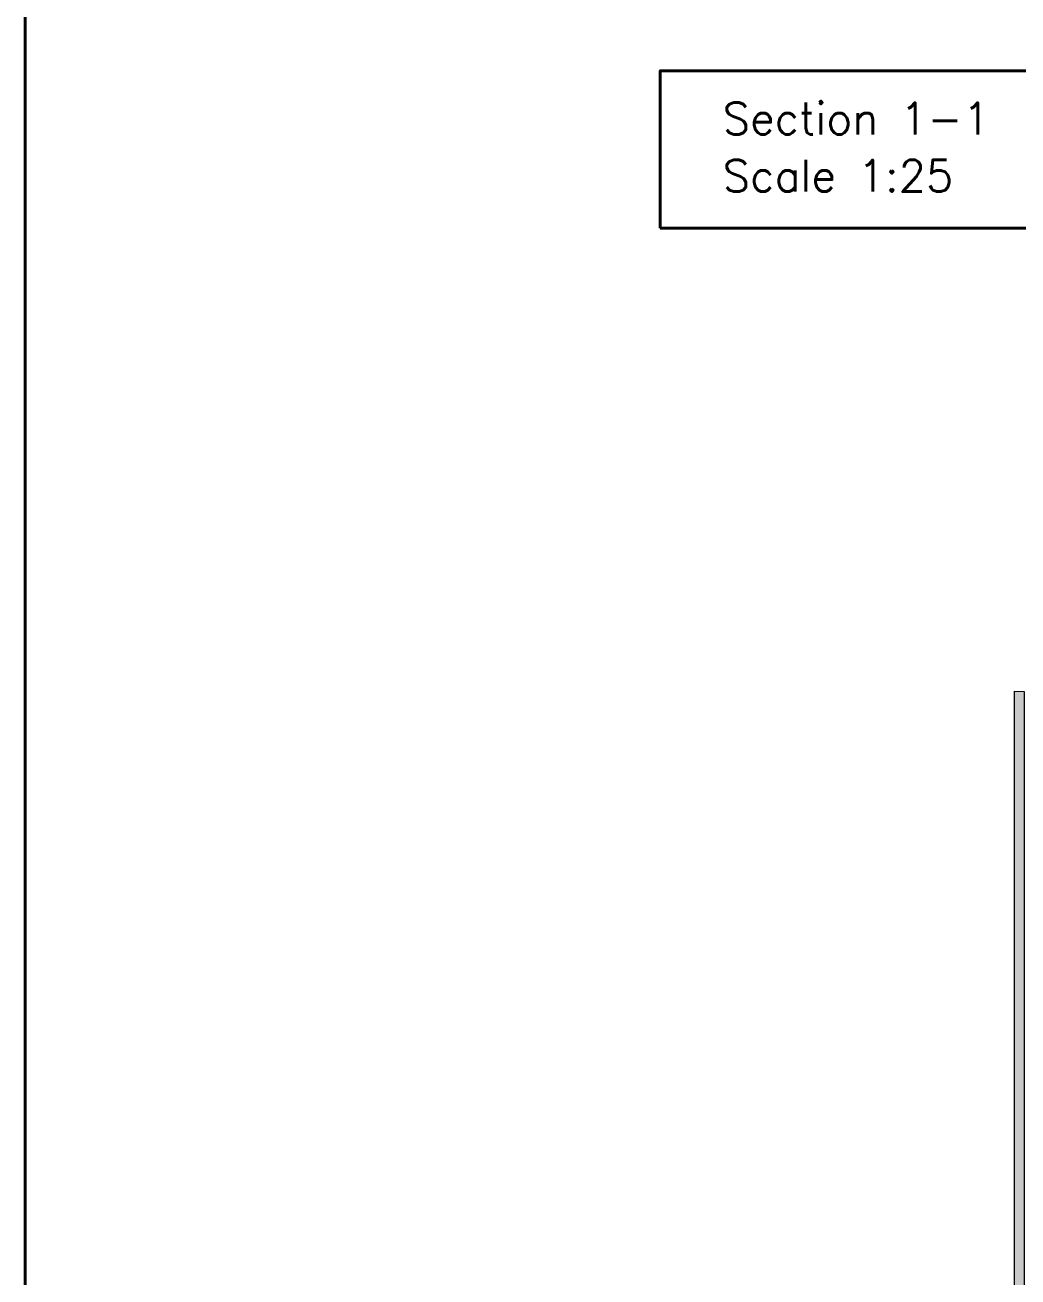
# Model space of a CAD drawing. Header units: inches. Extents: x 4017 to 5703, y -944 to 2840.
# Drawn here: x 4016.5 to 4141.4, y 534.8 to 692.3 of the extents above; entities that cross this region are included whole.
import ezdxf

# ---------------------------------------------------------------- set-up
doc = ezdxf.new("R2010")
doc.units = ezdxf.units.IN
doc.header["$MEASUREMENT"] = 0
doc.layers.get('0').update_dxf_attribs({"color": 5})
doc.layers.add('1 - plaster', color=1, linetype='Continuous', lineweight=9)
doc.layers.add('A-dim-work', color=8, linetype='Continuous')
doc.styles.add('ENGLISH', font='romans.shx', dxfattribs={"height": 2})

# ---------------------------------------------------------------- blocks, each defined once
blk = doc.blocks.new('ddddw')
at = {"layer": '1 - plaster', "true_color": 0xe0a352}
blk.add_hatch(color=33, dxfattribs=at).paths.add_polyline_path([(-5.64, -217.6), (-6.84, -217.6), (-6.8, 5.59), (-5.6, 5.59)])
at = {"layer": '1 - plaster'}
blk.add_lwpolyline([(-6.8, -217.62), (-5.6, -217.59), (-5.6, 5.59), (-6.8, 5.59), (-6.8, -217.62)], dxfattribs=at)

msp = doc.modelspace()

# ---------------------------------------------------------------- linework, layer by layer
at = {"layer": 'A-dim-work', "color": 6, "lineweight": 40, "ltscale": 20}
for points in [[(4016.52, -65.76), (4016.52, 1046.74), (5702.9, 1046.74), (5702.9, -65.76)], [(4096.41, 666.72), (4173.17, 666.72), (4173.17, 686.52), (4096.41, 686.52)]]:
    msp.add_lwpolyline(points, close=True, dxfattribs=at)

# ---------------------------------------------------------------- block references
at = {"xscale": -1, "rotation": 180}
msp.add_blockref('ddddw', (4147.77, 390.88), dxfattribs=at)

# ---------------------------------------------------------------- texts
at = {"layer": 'A-dim-work', "color": 6, "lineweight": 40, "ltscale": 20, "char_height": 4, "attachment_point": 1, "style": 'ENGLISH'}
for s, insert in [('Section 1-1', (4104.27, 682.53)), ('Scale 1:25', (4104.27, 675.32))]:
    msp.add_mtext_dynamic_manual_height_columns(s, width=90.6117, gutter_width=1, heights=[0], dxfattribs=dict(at, insert=insert))

doc.saveas('drawing.dxf')
